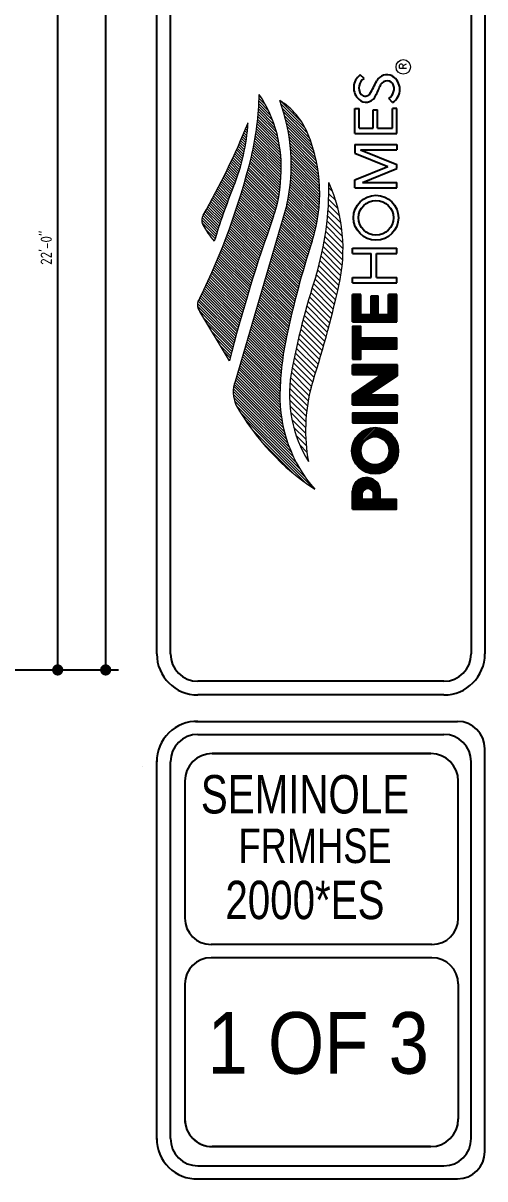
# Model space of a CAD drawing. Header units: inches. Extents: x 23 to 747, y 16 to 1065.
# Drawn here: x 602.8 to 747.1, y 18.3 to 379.6 of the extents above; entities that cross this region are included whole.
import ezdxf
from ezdxf.enums import TextEntityAlignment as Align

# ---------------------------------------------------------------- set-up
doc = ezdxf.new("R2010")
doc.units = ezdxf.units.IN
doc.header["$MEASUREMENT"] = 0
doc.linetypes.add('Solid', pattern=[0])
doc.linetypes.add('WIRE3', pattern=[0.59, 0.35, -0.12, 0, -0.12])
for name, color, linetype in [('BORDER', 5, 'Continuous'), ('DIM', 4, 'Continuous'), ('ELECTRICAL WIRING', 137, 'WIRE3')]:
    doc.layers.add(name, color=color, linetype=linetype)
for name, color, linetype, lineweight in [('DIMS', 137, 'Continuous', 15), ('L1', 251, 'Continuous', 13), ('logo', 7, 'Continuous', 20)]:
    doc.layers.add(name, color=color, linetype=linetype, lineweight=lineweight)
doc.styles.add('ARCH', font='ARCHITXT.SHX')
doc.styles.add('L80', font='simplex', dxfattribs={"height": 4})
doc.styles.add('SWIS72', font='swissel.ttf', dxfattribs={"height": 4.5})
doc.dimstyles.new('ARCHITECTURAL', dxfattribs={"dimtxt": 3.5, "dimasz": 3.5, "dimexe": 4, "dimexo": 2, "dimgap": 1.5, "dimtad": 1, "dimdec": 1, "dimzin": 3, "dimdsep": 46, "dimlunit": 4, "dimtxsty": 'ARCH', "dimblk": 'DOT', "dimcen": 0.0625, "dimadec": 0, "dimazin": 0, "dimtfac": 1, "dimtdec": 1, "dimtix": 1, "dimtofl": 0, "dimtmove": 1, "dimatfit": 2, "dimldrblk": 'DOTSMALL', "dimfxl": 1, "dimtolj": 1, "dimtzin": 0, "dimarcsym": 0})
pattern_1 = [(315, (-190.3039, -21.6261), (0.42943482, 0.42943482), [])]
pattern_2 = [(315, (-190.3039, -21.6261), (0.9132715, 0.9132715), [])]
pattern_3 = [(225, (-193.5133, -21.6261), (0.22831787, -0.22831787), [])]

# ---------------------------------------------------------------- blocks, each defined once
blk = doc.blocks.new('_Dot')
at = {"layer": 'DIMS', "color": 0, "lineweight": -2}
blk.add_line((-0.5, 0), (-1, 0), dxfattribs=at)
at = {"layer": 'DIMS', "color": 0, "const_width": 0.5}
blk.add_lwpolyline([(-0.25, 0, 1), (0.25, 0, 1)], format="xyb", close=True, dxfattribs=at)
blk = doc.blocks.new('*D267')
at = {"layer": 'Defpoints', "color": 0, "linetype": 'Solid', "transparency": 16777216}
for p in [(558.57, 441.38), (613.57, 441.38), (562.57, 177.38)]:
    blk.add_point(p, dxfattribs=at)
at = {"layer": 'DIMS', "color": 0, "linetype": 'Solid', "lineweight": -2, "transparency": 16777216}
for p, q in [((560.57, 441.38), (617.57, 441.38)), ((613.57, 180.88), (613.57, 437.88)), ((564.57, 177.38), (617.57, 177.38))]:
    blk.add_line(p, q, dxfattribs=at)
at = {"layer": 'DIMS', "color": 0, "linetype": 'Solid', "lineweight": -2, "transparency": 16777216, "xscale": 3.5, "yscale": 3.5, "zscale": 3.5}
for p, rotation in [((613.57, 441.38), 90), ((613.57, 177.38), 270)]:
    blk.add_blockref('_Dot', p, dxfattribs=dict(at, rotation=rotation))
at = {"layer": 'DIMS', "color": 0, "linetype": 'Solid', "transparency": 16777216, "insert": (609.99, 309.38), "char_height": 3.5, "attachment_point": 5, "rotation": 90, "style": 'ARCH'}
blk.add_mtext('\\A1;22\'-0"', dxfattribs=at)
blk = doc.blocks.new('_DotSmall')
at = {"layer": 'DIMS', "color": 0, "const_width": 0.5}
blk.add_lwpolyline([(-0.0625, 0, 1), (0.0625, 0, 1)], format="xyb", close=True, dxfattribs=at)
blk = doc.blocks.new('*D272')
at = {"layer": 'Defpoints', "color": 0, "linetype": 'Solid', "transparency": 16777216}
for p in [(562.57, 929.38), (628.57, 929.38), (562.57, 177.38)]:
    blk.add_point(p, dxfattribs=at)
at = {"layer": 'DIMS', "color": 0, "linetype": 'Solid', "lineweight": -2, "transparency": 16777216}
for p, q in [((564.57, 929.38), (632.57, 929.38)), ((628.57, 180.88), (628.57, 925.88)), ((564.57, 177.38), (632.57, 177.38))]:
    blk.add_line(p, q, dxfattribs=at)
at = {"layer": 'DIMS', "color": 0, "linetype": 'Solid', "lineweight": -2, "transparency": 16777216, "xscale": 3.5, "yscale": 3.5, "zscale": 3.5}
for p, rotation in [((628.57, 929.38), 90), ((628.57, 177.38), 270)]:
    blk.add_blockref('_Dot', p, dxfattribs=dict(at, rotation=rotation))
at = {"layer": 'DIMS', "color": 0, "linetype": 'Solid', "transparency": 16777216, "insert": (624.99, 553.38), "char_height": 3.5, "attachment_point": 5, "rotation": 90, "style": 'ARCH'}
blk.add_mtext('\\A1;62\'-8"', dxfattribs=at)
blk = doc.blocks.new('*D596')
at = {"layer": 'Defpoints', "color": 0, "linetype": 'Solid', "transparency": 16777216}
for p in [(558.57, 441.38), (613.57, 441.38), (562.57, 177.38)]:
    blk.add_point(p, dxfattribs=at)
at = {"layer": 'DIMS', "color": 0, "linetype": 'Solid', "lineweight": -2, "transparency": 16777216}
for p, q in [((560.57, 441.38), (617.57, 441.38)), ((613.57, 180.88), (613.57, 437.88)), ((564.57, 177.38), (617.57, 177.38))]:
    blk.add_line(p, q, dxfattribs=at)
at = {"layer": 'DIMS', "color": 0, "linetype": 'Solid', "lineweight": -2, "transparency": 16777216, "xscale": 3.5, "yscale": 3.5, "zscale": 3.5}
for p, rotation in [((613.57, 441.38), 90), ((613.57, 177.38), 270)]:
    blk.add_blockref('_Dot', p, dxfattribs=dict(at, rotation=rotation))
at = {"layer": 'DIMS', "color": 0, "linetype": 'Solid', "transparency": 16777216, "insert": (609.99, 309.38), "char_height": 3.5, "attachment_point": 5, "rotation": 90, "style": 'ARCH'}
blk.add_mtext('\\A1;22\'-0"', dxfattribs=at)
blk = doc.blocks.new('*D601')
at = {"layer": 'Defpoints', "color": 0, "linetype": 'Solid', "transparency": 16777216}
for p in [(562.57, 929.38), (628.57, 929.38), (562.57, 177.38)]:
    blk.add_point(p, dxfattribs=at)
at = {"layer": 'DIMS', "color": 0, "linetype": 'Solid', "lineweight": -2, "transparency": 16777216}
for p, q in [((564.57, 929.38), (632.57, 929.38)), ((628.57, 180.88), (628.57, 925.88)), ((564.57, 177.38), (632.57, 177.38))]:
    blk.add_line(p, q, dxfattribs=at)
at = {"layer": 'DIMS', "color": 0, "linetype": 'Solid', "lineweight": -2, "transparency": 16777216, "xscale": 3.5, "yscale": 3.5, "zscale": 3.5}
for p, rotation in [((628.57, 929.38), 90), ((628.57, 177.38), 270)]:
    blk.add_blockref('_Dot', p, dxfattribs=dict(at, rotation=rotation))
at = {"layer": 'DIMS', "color": 0, "linetype": 'Solid', "transparency": 16777216, "insert": (624.99, 553.38), "char_height": 3.5, "attachment_point": 5, "rotation": 90, "style": 'ARCH'}
blk.add_mtext('\\A1;62\'-8"', dxfattribs=at)

msp = doc.modelspace()

# ---------------------------------------------------------------- hatches: boundary and pattern name
at = {"layer": 'logo', "linetype": 'Continuous'}
h = msp.add_hatch(dxfattribs=at)
h.set_pattern_fill('ANSI31', color=1, scale=4.8585, angle=270, style=0)
h.set_pattern_definition(pattern_1)
h.paths.add_polyline_path([(659.03, 319.51, 0.224336), (658.85, 316.79, 0.060084), (662.52, 311.39, -0.023094), (668.56, 328.52, 0.083261), (673.06, 348.46, -0.034658)], flags=17)
h.paths.add_polyline_path([(674.15, 337.89, -0.053008), (658, 293.61, 0.356075), (657.97, 289.46), (667.24, 274.05, -0.023547), (681.07, 319.22, 0.079421), (683.3, 331.46, 0.170153), (676.59, 357.34, -0.049101)])
h.paths.add_polyline_path([(685.22, 322.77), (669.05, 267.6, 0.200045), (669.3, 260.29, 0.119213), (693.99, 233.85, -0.189241), (683.05, 263.95, -0.045795), (685.11, 281.51, -0.026285), (693.1, 311.44, 0.177839), (691.81, 345.01, 0.157521), (683, 355.41, -0.14198)])
h = msp.add_hatch(dxfattribs=at)
h.set_pattern_fill('ANSI31', color=1, scale=4.8585, angle=270, style=0)
h.set_pattern_definition(pattern_1)
h.paths.add_polyline_path([(659.03, 319.51, 0.224336), (658.85, 316.79, 0.060084), (662.52, 311.39, -0.023094), (668.56, 328.52, 0.083261), (673.06, 348.46, -0.034658)], flags=17)
h.paths.add_polyline_path([(674.15, 337.89, -0.053008), (658, 293.61, 0.356075), (657.97, 289.46), (667.24, 274.05, -0.023547), (681.07, 319.22, 0.079421), (683.3, 331.46, 0.170153), (676.59, 357.34, -0.049101)])
h.paths.add_polyline_path([(685.22, 322.77), (669.05, 267.6, 0.200045), (669.3, 260.29, 0.119213), (693.99, 233.85, -0.189241), (683.05, 263.95, -0.045795), (685.11, 281.51, -0.026285), (693.1, 311.44, 0.177839), (691.81, 345.01, 0.157521), (683, 355.41, -0.14198)])
h = msp.add_hatch(dxfattribs=at)
h.set_pattern_fill('ANSI31', color=1, scale=10.332487, angle=270, style=0)
h.set_pattern_definition(pattern_2)
h.paths.add_polyline_path([(694.38, 300.68, 0.035084), (686.54, 269.92, 0.179385), (691.93, 242.52, -0.108158), (692.78, 265.66, 0.020539), (701.48, 297.45, 0.162308), (698.38, 329.75, -0.074515)])
h = msp.add_hatch(dxfattribs=at)
h.set_pattern_fill('ANSI31', color=1, scale=10.332487, angle=270, style=0)
h.set_pattern_definition(pattern_2)
h.paths.add_polyline_path([(694.38, 300.68, 0.035084), (686.54, 269.92, 0.179385), (691.93, 242.52, -0.108158), (692.78, 265.66, 0.020539), (701.48, 297.45, 0.162308), (698.38, 329.75, -0.074515)])
h = msp.add_hatch(dxfattribs=at)
h.set_pattern_fill('ANSI31', color=1, scale=2.583122, angle=180, style=0)
h.set_pattern_definition(pattern_3)
h.paths.add_polyline_path([(705.7, 232.94), (705.7, 227.6), (719.49, 227.6), (719.49, 230.65), (714.44, 230.65), (714.44, 233.78, 0.937955)])
h.paths.add_polyline_path([(708.72, 230.65), (708.72, 232.83, -0.686175), (712.34, 232.83), (712.34, 230.65)], flags=16)
h.paths.add_polyline_path([(712.79, 238.66, 1), (712.79, 253.13, 1)])
h.paths.add_polyline_path([(712.79, 250.33, -1), (712.79, 241.47, -1)], flags=16)
h.paths.add_polyline_path([(705.7, 257.66), (705.7, 254.64), (719.73, 254.64), (719.73, 257.66)])
h.paths.add_polyline_path([(705.7, 272.72), (705.7, 269.7), (714.91, 269.7), (705.7, 263.5), (705.7, 260.23), (719.77, 260.23), (719.77, 263.29), (710.75, 263.29), (719.77, 269.37), (719.77, 272.72)])
h.paths.add_polyline_path([(708.31, 281.13), (708.31, 284.78), (705.7, 284.78), (705.7, 274.52), (708.31, 274.52), (708.31, 277.79), (719.63, 277.79), (719.63, 281.13)])
h.paths.add_polyline_path([(717.01, 294.81), (717.01, 288.55), (713.75, 288.55), (713.75, 294.38), (711.6, 294.38), (711.6, 288.55), (708.32, 288.55), (708.32, 294.81), (705.7, 294.81), (705.7, 286.26), (719.63, 286.26), (719.63, 294.81)])
h = msp.add_hatch(dxfattribs=at)
h.set_pattern_fill('ANSI31', color=1, scale=2.583122, angle=180, style=0)
h.set_pattern_definition(pattern_3)
h.paths.add_polyline_path([(705.7, 232.94), (705.7, 227.6), (719.49, 227.6), (719.49, 230.65), (714.44, 230.65), (714.44, 233.78, 0.937955)])
h.paths.add_polyline_path([(708.72, 230.65), (708.72, 232.83, -0.686175), (712.34, 232.83), (712.34, 230.65)], flags=16)
h.paths.add_polyline_path([(712.79, 238.66, 1), (712.79, 253.13, 1)])
h.paths.add_polyline_path([(712.79, 250.33, -1), (712.79, 241.47, -1)], flags=16)
h.paths.add_polyline_path([(705.7, 257.66), (705.7, 254.64), (719.73, 254.64), (719.73, 257.66)])
h.paths.add_polyline_path([(705.7, 272.72), (705.7, 269.7), (714.91, 269.7), (705.7, 263.5), (705.7, 260.23), (719.77, 260.23), (719.77, 263.29), (710.75, 263.29), (719.77, 269.37), (719.77, 272.72)])
h.paths.add_polyline_path([(708.31, 281.13), (708.31, 284.78), (705.7, 284.78), (705.7, 274.52), (708.31, 274.52), (708.31, 277.79), (719.63, 277.79), (719.63, 281.13)])
h.paths.add_polyline_path([(717.01, 294.81), (717.01, 288.55), (713.75, 288.55), (713.75, 294.38), (711.6, 294.38), (711.6, 288.55), (708.32, 288.55), (708.32, 294.81), (705.7, 294.81), (705.7, 286.26), (719.63, 286.26), (719.63, 294.81)])

# ---------------------------------------------------------------- linework, layer by layer
at = {"color": 2}
for p, q in [((648.84, 182.39, -0.03), (648.84, 647.37, -0.03)), ((648.84, 182.39, -0.03), (648.84, 647.37, -0.03)), ((742.85, 647.37, -0.03), (742.85, 182.39, -0.03)), ((742.85, 647.37, -0.03), (742.85, 182.39, -0.03)), ((734.29, 173.83, -0.03), (657.4, 173.83, -0.03)), ((734.29, 173.83, -0.03), (657.4, 173.83, -0.03)), ((657.4, 157.21, -0.03), (734.29, 157.21, -0.03)), ((657.4, 157.21, -0.03), (734.29, 157.21, -0.03)), ((648.84, 30.89, -0.03), (648.84, 148.66, -0.03)), ((648.84, 30.89, -0.03), (648.84, 148.66, -0.03)), ((742.85, 30.89, -0.03), (742.85, 148.66, -0.03)), ((742.85, 30.89, -0.03), (742.85, 148.66, -0.03)), ((657.4, 22.33, -0.03), (734.29, 22.33, -0.03)), ((657.4, 22.33, -0.03), (734.29, 22.33, -0.03))]:
    msp.add_line(p, q, dxfattribs=at)
at = {"color": 1}
for p, q in [((730.25, 151.2, -0.03), (661.88, 151.2, -0.03)), ((661.88, 151.2, -0.03), (730.25, 151.2, -0.03)), ((730.25, 151.2, -0.03), (661.88, 151.2, -0.03)), ((661.88, 151.2, -0.03), (730.25, 151.2, -0.03)), ((653.33, 142.65, -0.03), (653.33, 99.75, -0.03)), ((653.33, 142.65, -0.03), (653.33, 99.75, -0.03)), ((738.81, 99.75, -0.03), (738.81, 142.65, -0.03)), ((738.81, 99.75, -0.03), (738.81, 142.65, -0.03)), ((730.59, 91.53, -0.03), (661.55, 91.53, -0.03)), ((730.59, 91.53, -0.03), (661.55, 91.53, -0.03)), ((730.59, 87.41, -0.03), (661.55, 87.41, -0.03)), ((730.59, 87.41, -0.03), (661.55, 87.41, -0.03)), ((653.33, 79.19, -0.03), (653.33, 36.9, -0.03)), ((653.33, 79.19, -0.03), (653.33, 36.9, -0.03)), ((738.81, 79.21, -0.03), (738.81, 36.9, -0.03)), ((738.81, 79.21, -0.03), (738.81, 36.9, -0.03)), ((738.81, 46.29, -0.03), (738.81, 36.98, -0.03)), ((738.81, 46.29, -0.03), (738.81, 36.98, -0.03)), ((661.88, 28.34, -0.03), (730.25, 28.34, -0.03)), ((730.17, 28.34, -0.03), (661.88, 28.34, -0.03)), ((661.88, 28.34, -0.03), (730.25, 28.34, -0.03)), ((730.17, 28.34, -0.03), (661.88, 28.34, -0.03))]:
    msp.add_line(p, q, dxfattribs=at)
at = {"color": 2}
for centre, start, end in [((657.4, 182.39, -0.03), 180, 270), ((657.4, 182.39, -0.03), 180, 270), ((734.29, 182.39, -0.03), 270, 0), ((734.29, 182.39, -0.03), 270, 0), ((657.4, 148.66, -0.03), 90, 180), ((657.4, 148.66, -0.03), 90, 180), ((734.29, 148.66, -0.03), 0, 90), ((734.29, 148.66, -0.03), 0, 90), ((657.4, 30.89, -0.03), 180, 270), ((657.4, 30.89, -0.03), 180, 270), ((734.29, 30.89, -0.03), 270, 0), ((734.29, 30.89, -0.03), 270, 0)]:
    msp.add_arc(centre, 8.56, start, end, dxfattribs=at)
at = {"color": 1}
for centre, radius, start, end in [((661.88, 142.65, -0.03), 8.56, 90, 180), ((661.88, 142.65, -0.03), 8.56, 90, 180), ((661.88, 142.65, -0.03), 8.56, 90, 180), ((661.88, 142.65, -0.03), 8.56, 90, 180), ((661.88, 142.65, -0.03), 8.56, 90, 180), ((661.88, 142.65, -0.03), 8.56, 90, 180), ((730.25, 142.65, -0.03), 8.56, 0, 90), ((730.25, 142.65, -0.03), 8.56, 0, 90), ((730.25, 142.65, -0.03), 8.56, 0, 90), ((730.25, 142.65, -0.03), 8.56, 0, 90), ((661.55, 99.75, -0.03), 8.22, 180, 270), ((661.55, 99.75, -0.03), 8.22, 180, 270), ((730.59, 99.75, -0.03), 8.22, 270, 0), ((730.59, 99.75, -0.03), 8.22, 270, 0), ((661.55, 79.19, -0.03), 8.22, 90, 180), ((661.55, 79.19, -0.03), 8.22, 90.0004, 179.9991), ((661.55, 79.19, -0.03), 8.22, 90, 180), ((661.55, 79.19, -0.03), 8.22, 90.0004, 179.9991), ((730.59, 79.19, -0.03), 8.22, 0, 90), ((730.59, 79.19, -0.03), 8.22, 0, 90), ((661.88, 36.9, -0.03), 8.56, 180, 270), ((661.88, 36.9, -0.03), 8.56, 180, 270.0007), ((661.88, 36.9, -0.03), 8.56, 180, 270), ((661.88, 36.9, -0.03), 8.56, 180, 270.0007), ((730.17, 36.98, -0.03), 8.64, 270, 0), ((730.17, 36.98, -0.03), 8.64, 270, 0), ((730.25, 36.9, -0.03), 8.56, 270, 0), ((730.25, 36.9, -0.03), 8.56, 270, 0)]:
    msp.add_arc(centre, radius, start, end, dxfattribs=at)
at = {"layer": 'BORDER'}
for p, q in [((644.56, 182.39, -0.03), (644.56, 647.37, -0.03)), ((644.56, 182.39, -0.03), (644.56, 647.37, -0.03)), ((747.13, 647.37, -0.03), (747.13, 182.39, -0.03)), ((747.13, 647.37, -0.03), (747.13, 182.39, -0.03)), ((734.29, 169.55, -0.03), (657.4, 169.55, -0.03)), ((734.29, 169.55, -0.03), (657.4, 169.55, -0.03)), ((656.7, 161.28, -0.03), (738.57, 161.28, -0.03)), ((656.7, 161.28, -0.03), (738.57, 161.28, -0.03)), ((747.13, 26.82, -0.03), (747.13, 152.73, -0.03)), ((747.13, 26.82, -0.03), (747.13, 152.73, -0.03)), ((644.56, 30.6, -0.03), (644.56, 148.95, -0.03)), ((644.56, 30.6, -0.03), (644.56, 148.95, -0.03)), ((747.13, 26.82, -0.03), (747.13, 141.54, -0.03)), ((747.13, 26.82, -0.03), (747.13, 141.54, -0.03)), ((656.7, 18.26, -0.03), (738.57, 18.26, -0.03)), ((656.7, 18.26, -0.03), (738.57, 18.26, -0.03))]:
    msp.add_line(p, q, dxfattribs=at)
for centre, radius, start, end in [((657.4, 182.39, -0.03), 12.84, 180, 270), ((657.4, 182.39, -0.03), 12.84, 180, 270), ((734.29, 182.39, -0.03), 12.84, 270, 0), ((734.29, 182.39, -0.03), 12.84, 270, 0), ((657.05, 148.8, -0.03), 12.49, 88.3957, 180.6644), ((657.05, 148.8, -0.03), 12.49, 88.3957, 180.6644), ((738.57, 152.73, -0.03), 8.56, 0, 90), ((738.57, 152.73, -0.03), 8.56, 0, 90), ((657.05, 30.74, -0.03), 12.49, 179.3356, 271.6043), ((657.05, 30.74, -0.03), 12.49, 179.3356, 271.6043), ((738.57, 26.82, -0.03), 8.56, 270, 0), ((738.57, 26.82, -0.03), 8.56, 270, 0)]:
    msp.add_arc(centre, radius, start, end, dxfattribs=at)
at = {"layer": 'ELECTRICAL WIRING', "color": 0, "linetype": 'Continuous'}
for p, q in [((709.35, 362.34, -0.03), (708.16, 363.4, -0.03)), ((709.35, 362.34, -0.03), (708.16, 363.4, -0.03)), ((718.24, 354.75, -0.03), (717.05, 356.01, -0.03)), ((718.24, 354.75, -0.03), (717.05, 356.01, -0.03)), ((706.44, 345.11, -0.03), (706.44, 352.92, -0.03)), ((706.44, 352.92, -0.03), (707.84, 352.92, -0.03)), ((706.44, 345.11, -0.03), (706.44, 352.92, -0.03)), ((706.44, 352.92, -0.03), (707.84, 352.92, -0.03)), ((707.84, 346.78, -0.03), (707.84, 352.92, -0.03)), ((707.84, 346.78, -0.03), (707.84, 352.92, -0.03)), ((712.18, 346.78, -0.03), (712.18, 352.47, -0.03)), ((712.18, 352.47, -0.03), (713.58, 352.47, -0.03)), ((712.18, 346.78, -0.03), (712.18, 352.47, -0.03)), ((712.18, 352.47, -0.03), (713.58, 352.47, -0.03)), ((713.58, 346.78, -0.03), (713.58, 352.47, -0.03)), ((713.58, 346.78, -0.03), (713.58, 352.47, -0.03)), ((718.23, 346.78, -0.03), (718.23, 352.92, -0.03)), ((719.63, 352.92, -0.03), (718.23, 352.92, -0.03)), ((718.23, 346.78, -0.03), (718.23, 352.92, -0.03)), ((719.63, 352.92, -0.03), (718.23, 352.92, -0.03)), ((719.63, 345.11, -0.03), (719.63, 352.92, -0.03)), ((719.63, 345.11, -0.03), (719.63, 352.92, -0.03)), ((706.44, 345.11, -0.03), (719.63, 345.11, -0.03)), ((706.44, 345.11, -0.03), (719.63, 345.11, -0.03)), ((707.84, 346.78, -0.03), (712.18, 346.78, -0.03)), ((707.84, 346.78, -0.03), (712.18, 346.78, -0.03)), ((713.58, 346.78, -0.03), (718.23, 346.78, -0.03)), ((713.58, 346.78, -0.03), (718.23, 346.78, -0.03)), ((719.63, 345.11, -0.03), (719.63, 346.78, -0.03)), ((719.63, 345.11, -0.03), (719.63, 346.78, -0.03)), ((706.44, 341.65, -0.03), (719.63, 341.65, -0.03)), ((706.44, 341.65, -0.03), (706.44, 338.91, -0.03)), ((706.44, 341.65, -0.03), (719.63, 341.65, -0.03)), ((706.44, 341.65, -0.03), (706.44, 338.91, -0.03)), ((708.19, 339.98, -0.03), (719.63, 335.36, -0.03)), ((708.19, 339.98, -0.03), (719.63, 339.98, -0.03)), ((708.19, 339.98, -0.03), (719.63, 335.36, -0.03)), ((708.19, 339.98, -0.03), (719.63, 339.98, -0.03)), ((719.63, 341.65, -0.03), (719.63, 339.98, -0.03)), ((719.63, 341.65, -0.03), (719.63, 339.98, -0.03)), ((706.44, 338.91, -0.03), (716.74, 334.75, -0.03)), ((706.44, 338.91, -0.03), (716.74, 334.75, -0.03)), ((706.44, 330.58, -0.03), (716.74, 334.75, -0.03)), ((706.44, 330.58, -0.03), (716.74, 334.75, -0.03)), ((708.88, 329.79, -0.03), (719.63, 334.14, -0.03)), ((708.88, 329.79, -0.03), (719.63, 334.14, -0.03)), ((719.63, 334.14, -0.03), (719.63, 335.36, -0.03)), ((719.63, 334.14, -0.03), (719.63, 335.36, -0.03)), ((706.44, 328.12, -0.03), (706.44, 330.58, -0.03)), ((706.44, 328.12, -0.03), (706.44, 330.58, -0.03)), ((708.88, 329.79, -0.03), (719.63, 329.79, -0.03)), ((708.88, 329.79, -0.03), (719.63, 329.79, -0.03)), ((719.63, 328.12, -0.03), (719.63, 329.79, -0.03)), ((719.63, 328.12, -0.03), (719.63, 329.79, -0.03)), ((706.44, 328.12, -0.03), (719.63, 328.12, -0.03)), ((706.44, 328.12, -0.03), (719.63, 328.12, -0.03)), ((705.7, 307.59, -0.03), (705.7, 309.26, -0.03)), ((705.7, 309.26, -0.03), (719.63, 309.26, -0.03)), ((705.7, 307.59, -0.03), (705.7, 309.26, -0.03)), ((705.7, 309.26, -0.03), (719.63, 309.26, -0.03)), ((705.7, 307.59, -0.03), (711.6, 307.59, -0.03)), ((705.7, 307.59, -0.03), (711.6, 307.59, -0.03)), ((711.6, 300.08, -0.03), (711.6, 307.59, -0.03)), ((711.6, 300.08, -0.03), (711.6, 307.59, -0.03)), ((713.28, 307.59, -0.03), (719.63, 307.59, -0.03)), ((713.28, 300.08, -0.03), (713.28, 307.59, -0.03)), ((713.28, 307.59, -0.03), (719.63, 307.59, -0.03)), ((713.28, 300.08, -0.03), (713.28, 307.59, -0.03)), ((719.63, 307.59, -0.03), (719.63, 309.26, -0.03)), ((719.63, 307.59, -0.03), (719.63, 309.26, -0.03)), ((705.7, 298.4, -0.03), (705.7, 300.08, -0.03)), ((705.7, 300.08, -0.03), (711.6, 300.08, -0.03)), ((705.7, 298.4, -0.03), (705.7, 300.08, -0.03)), ((705.7, 300.08, -0.03), (711.6, 300.08, -0.03)), ((713.28, 300.08, -0.03), (719.63, 300.08, -0.03)), ((713.28, 300.08, -0.03), (719.63, 300.08, -0.03)), ((719.63, 298.4, -0.03), (719.63, 300.08, -0.03)), ((719.63, 298.4, -0.03), (719.63, 300.08, -0.03)), ((705.7, 298.4, -0.03), (719.63, 298.4, -0.03)), ((705.7, 298.4, -0.03), (719.63, 298.4, -0.03)), ((705.7, 286.26, -0.03), (705.7, 294.81, -0.03)), ((708.32, 294.81, -0.03), (705.7, 294.81, -0.03)), ((705.7, 286.26, -0.03), (705.7, 294.81, -0.03)), ((708.32, 294.81, -0.03), (705.7, 294.81, -0.03)), ((708.32, 288.55, -0.03), (708.32, 294.81, -0.03)), ((708.32, 288.55, -0.03), (708.32, 294.81, -0.03)), ((711.6, 294.38, -0.03), (713.75, 294.38, -0.03)), ((711.6, 288.55, -0.03), (711.6, 294.38, -0.03)), ((711.6, 294.38, -0.03), (713.75, 294.38, -0.03)), ((711.6, 288.55, -0.03), (711.6, 294.38, -0.03)), ((713.75, 288.55, -0.03), (713.75, 294.38, -0.03)), ((713.75, 288.55, -0.03), (713.75, 294.38, -0.03)), ((719.63, 294.81, -0.03), (717.01, 294.81, -0.03)), ((717.01, 288.55, -0.03), (717.01, 294.81, -0.03)), ((719.63, 294.81, -0.03), (717.01, 294.81, -0.03)), ((717.01, 288.55, -0.03), (717.01, 294.81, -0.03)), ((719.63, 286.26, -0.03), (719.63, 294.81, -0.03)), ((719.63, 286.26, -0.03), (719.63, 294.81, -0.03)), ((705.7, 286.26, -0.03), (719.63, 286.26, -0.03)), ((705.7, 286.26, -0.03), (719.63, 286.26, -0.03)), ((708.32, 288.55, -0.03), (711.6, 288.55, -0.03)), ((708.32, 288.55, -0.03), (711.6, 288.55, -0.03)), ((713.75, 288.55, -0.03), (717.01, 288.55, -0.03)), ((713.75, 288.55, -0.03), (717.01, 288.55, -0.03)), ((719.77, 272.72, -0.03), (705.7, 272.72, -0.03)), ((705.7, 269.7, -0.03), (705.7, 272.72, -0.03)), ((719.77, 272.72, -0.03), (705.7, 272.72, -0.03)), ((705.7, 269.7, -0.03), (705.7, 272.72, -0.03)), ((719.77, 269.37, -0.03), (719.77, 272.72, -0.03)), ((719.77, 269.37, -0.03), (719.77, 272.72, -0.03)), ((705.7, 269.7, -0.03), (714.91, 269.7, -0.03)), ((705.7, 263.5, -0.03), (714.91, 269.7, -0.03)), ((705.7, 269.7, -0.03), (714.91, 269.7, -0.03)), ((705.7, 263.5, -0.03), (714.91, 269.7, -0.03)), ((710.75, 263.29, -0.03), (719.77, 269.37, -0.03)), ((710.75, 263.29, -0.03), (719.77, 269.37, -0.03)), ((705.7, 260.23, -0.03), (705.7, 263.5, -0.03)), ((705.7, 260.23, -0.03), (705.7, 263.5, -0.03)), ((705.7, 260.23, -0.03), (719.77, 260.23, -0.03)), ((705.7, 260.23, -0.03), (719.77, 260.23, -0.03)), ((719.77, 263.29, -0.03), (710.75, 263.29, -0.03)), ((719.77, 263.29, -0.03), (710.75, 263.29, -0.03)), ((719.77, 260.23, -0.03), (719.77, 263.29, -0.03)), ((719.77, 260.23, -0.03), (719.77, 263.29, -0.03)), ((708.72, 230.65, -0.03), (708.72, 232.83, -0.03)), ((708.72, 230.65, -0.03), (708.72, 232.83, -0.03)), ((712.34, 230.65, -0.03), (712.34, 232.83, -0.03)), ((712.34, 230.65, -0.03), (712.34, 232.83, -0.03)), ((712.34, 230.65, -0.03), (708.72, 230.65, -0.03)), ((712.34, 230.65, -0.03), (708.72, 230.65, -0.03))]:
    msp.add_line(p, q, dxfattribs=at)
at = {"layer": 'ELECTRICAL WIRING', "color": 0, "linetype": 'Continuous', "elevation": -0.03}
for points in [[(705.7, 274.52), (708.31, 274.52), (708.31, 277.79), (719.63, 277.79), (719.63, 281.13), (708.31, 281.13), (708.31, 284.78), (705.7, 284.78), (705.7, 274.52)], [(705.7, 274.52), (708.31, 274.52), (708.31, 277.79), (719.63, 277.79), (719.63, 281.13), (708.31, 281.13), (708.31, 284.78), (705.7, 284.78), (705.7, 274.52)], [(705.7, 254.64), (719.73, 254.64), (719.73, 257.66), (705.7, 257.66), (705.7, 254.64)], [(705.7, 254.64), (719.73, 254.64), (719.73, 257.66), (705.7, 257.66), (705.7, 254.64)]]:
    msp.add_lwpolyline(points, close=True, dxfattribs=at)
for points in [[(705.7, 227.6), (719.49, 227.6), (719.49, 230.65), (714.44, 230.65), (714.44, 233.78)], [(705.7, 227.6), (719.49, 227.6), (719.49, 230.65), (714.44, 230.65), (714.44, 233.78)], [(705.7, 227.6), (705.7, 233.22)], [(705.7, 227.6), (705.7, 233.22)]]:
    msp.add_lwpolyline(points, dxfattribs=at)
at = {"layer": 'ELECTRICAL WIRING', "color": 0, "linetype": 'Continuous'}
for centre, radius in [((713.08, 318.75, -0.03), 7.02), ((713.08, 318.75, -0.03), 7.02), ((713.08, 318.75, -0.03), 5.44), ((713.08, 318.75, -0.03), 5.44), ((712.79, 245.9, -0.03), 7.23), ((712.79, 245.9, -0.03), 7.23), ((712.79, 245.9, -0.03), 4.43), ((712.79, 245.9, -0.03), 4.43)]:
    msp.add_circle(centre, radius, dxfattribs=at)
for centre, radius, start, end in [((711.01, 359.41, -0.03), 4.9, 125.4672, 228.8478), ((711.01, 359.41, -0.03), 4.9, 125.4672, 228.8478), ((711.13, 359.44, -0.03), 3.4, 121.5016, 218.0754), ((711.13, 359.44, -0.03), 3.4, 121.5016, 218.0754), ((681, 376.1, -0.03), 35.43, 328.3994, 335.7281), ((681, 376.1, -0.03), 35.43, 328.3994, 335.7281), ((716.52, 359.84, -0.03), 3.64, 62.7913, 152.2382), ((716.52, 359.84, -0.03), 3.64, 62.7913, 152.2382), ((716.59, 359.15, -0.03), 2.4, 42.4123, 164.5072), ((716.59, 359.15, -0.03), 2.4, 42.4123, 164.5072), ((715.66, 358.89, -0.03), 4.88, 301.9854, 58.8613), ((715.66, 358.89, -0.03), 4.88, 301.9854, 58.8613), ((699.99, 364.43, -0.03), 15.01, 327.8507, 342.0204), ((699.99, 364.43, -0.03), 15.01, 327.8507, 342.0204), ((715, 359.14, -0.03), 3.74, 303.2026, 25.9314), ((715, 359.14, -0.03), 3.74, 303.2026, 25.9314), ((709.93, 358.18, -0.03), 3.27, 228.8478, 327.8507), ((709.93, 358.18, -0.03), 3.27, 228.8478, 327.8507), ((709.74, 358.51, -0.03), 1.74, 222.103, 325.6883), ((709.74, 358.51, -0.03), 1.74, 222.103, 325.6883), ((710.09, 233.08, -0.03), 4.4, 9.1539, 178.181), ((710.09, 233.08, -0.03), 4.4, 9.1539, 178.181), ((710.53, 232.13, -0.03), 1.94, 21.0861, 158.9139), ((710.53, 232.13, -0.03), 1.94, 21.0861, 158.9139)]:
    msp.add_arc(centre, radius, start, end, dxfattribs=at)
at = {"layer": 'L1'}
msp.add_line((640.03, 147.17), (640.03, 147.17), dxfattribs=at)
msp.add_line((640.03, 147.17), (640.03, 147.17), dxfattribs=at)
msp.add_line((640.03, 147.17), (640.03, 147.17), dxfattribs=at)
msp.add_line((640.03, 147.17), (640.03, 147.17), dxfattribs=at)
at = {"layer": 'logo', "color": 1, "linetype": 'Continuous'}
for p, q in [((685.22, 322.77, -0.03), (669.05, 267.6, -0.03)), ((685.22, 322.77, -0.03), (669.05, 267.6, -0.03)), ((667.24, 274.05, -0.03), (657.97, 289.46, -0.03)), ((667.24, 274.05, -0.03), (657.97, 289.46, -0.03))]:
    msp.add_line(p, q, dxfattribs=at)
msp.add_circle((721.61, 365.93, -0.03), 2.27, dxfattribs=at)
msp.add_circle((721.61, 365.93, -0.03), 2.27, dxfattribs=at)
for centre, radius, start, end in [((576.61, 360.01, -0.03), 100.02, 347.223, 358.4671), ((576.61, 360.01, -0.03), 100.02, 347.223, 358.4671), ((643.03, 334.84, -0.03), 40.41, 355.2127, 33.839), ((643.03, 334.84, -0.03), 40.41, 355.2127, 33.839), ((627.8, 335.26, -0.03), 58.77, 347.7291, 20.0524), ((671.31, 336.57, -0.03), 22.17, 22.369, 58.176), ((627.8, 335.26, -0.03), 58.77, 347.7291, 20.0524), ((671.31, 336.57, -0.03), 22.17, 22.369, 58.176), ((457.51, 435.12, -0.03), 232.33, 330.1787, 338.0965), ((457.51, 435.12, -0.03), 232.33, 330.1787, 338.0965), ((611.37, 351.92, -0.03), 61.79, 337.7523, 356.7904), ((611.37, 351.92, -0.03), 61.79, 337.7523, 356.7904), ((646.76, 326.47, -0.03), 48.72, 342.0329, 22.369), ((646.76, 326.47, -0.03), 48.72, 342.0329, 22.369), ((457.8, 391.73, -0.03), 222.95, 333.888, 346.025), ((457.8, 391.73, -0.03), 222.95, 333.888, 346.025), ((643.88, 332.3, -0.03), 39.43, 340.6212, 358.785), ((643.88, 332.3, -0.03), 39.43, 340.6212, 358.785), ((599.41, 328.55, -0.03), 98.97, 343.6466, 0.6927), ((599.41, 328.55, -0.03), 98.97, 343.6466, 0.6927), ((651.49, 308.94, -0.03), 51.29, 347.0521, 23.9287), ((651.49, 308.94, -0.03), 51.29, 347.0521, 23.9287), ((850.86, 254.61, -0.03), 196.71, 157.9297, 163.2214), ((850.86, 254.61, -0.03), 196.71, 157.9297, 163.2214), ((661.81, 317.96, -0.03), 3.19, 149.3606, 201.5512), ((661.81, 317.96, -0.03), 3.19, 149.3606, 201.5512), ((1153.43, 149.88, -0.03), 501.79, 160.2778, 165.6733), ((1153.43, 149.88, -0.03), 501.79, 160.2778, 165.6733), ((683.08, 329.32, -0.03), 27.28, 207.3364, 221.0901), ((683.08, 329.32, -0.03), 27.28, 207.3364, 221.0901), ((973.63, 220.47, -0.03), 294.91, 162.0329, 168.0555), ((973.63, 220.47, -0.03), 294.91, 162.0329, 168.0555), ((909.38, 229.54, -0.03), 226.47, 161.6913, 169.7287), ((909.38, 229.54, -0.03), 226.47, 161.6913, 169.7287), ((310.41, 387.36, -0.03), 401.27, 342.3455, 347.0521), ((310.41, 387.36, -0.03), 401.27, 342.3455, 347.0521), ((660.52, 291.52, -0.03), 3.28, 140.3904, 218.7885), ((660.52, 291.52, -0.03), 3.28, 140.3904, 218.7885), ((779.71, 261.5, -0.03), 96.7, 168.0555, 178.5438), ((779.71, 261.5, -0.03), 96.7, 168.0555, 178.5438), ((677.95, 264.24, -0.03), 9.51, 159.2972, 204.5468), ((677.95, 264.24, -0.03), 9.51, 159.2972, 204.5468), ((726.2, 263.49, -0.03), 40.17, 170.7867, 211.4662), ((726.2, 263.49, -0.03), 40.17, 170.7867, 211.4662), ((726.86, 262.84, -0.03), 43.83, 178.5438, 221.4078), ((726.86, 262.84, -0.03), 43.83, 178.5438, 221.4078), ((745.22, 252.15, -0.03), 54.15, 165.5478, 190.2398), ((745.22, 252.15, -0.03), 54.15, 165.5478, 190.2398), ((736.3, 298.11, -0.03), 76.94, 209.4424, 236.6356), ((736.3, 298.11, -0.03), 76.94, 209.4424, 236.6356)]:
    msp.add_arc(centre, radius, start, end, dxfattribs=at)

# ---------------------------------------------------------------- texts
at = {"layer": 'DIM', "style": 'L80'}
msp.add_text('R', height=2.23, rotation=90, dxfattribs=at).set_placement((722.66, 365.17, -0.03))
msp.add_text('R', height=2.23, rotation=90, dxfattribs=at).set_placement((722.66, 365.17, -0.03))
at = {"layer": 'DIM', "style": 'SWIS72', "width": 0.751582}
for s, p in [('SEMINOLE', (658.33, 132.51, -0.03)), ('SEMINOLE', (658.33, 132.51, -0.03)), ('2000*ES', (666, 99.46, -0.03)), ('2000*ES', (666, 99.46, -0.03))]:
    msp.add_text(s, height=12, dxfattribs=at).set_placement(p)
msp.add_text('FRMHSE', height=10.8, dxfattribs=at).set_placement((694.04, 117, 0), align=Align.CENTER)
msp.add_text('FRMHSE', height=10.8, dxfattribs=at).set_placement((694.04, 117, 0), align=Align.CENTER)
msp.add_text('1 OF 3', height=19.257, dxfattribs=at).set_placement((660.41, 51.14, -0.03), (729.65, 51.14, -0.03), align=Align.FIT)
msp.add_text('1 OF 3', height=19.257, dxfattribs=at).set_placement((660.41, 51.14, -0.03), (729.65, 51.14, -0.03), align=Align.FIT)

# ---------------------------------------------------------------- dimensions: what is measured, and where the dimension line sits
at = {"layer": 'DIMS', "linetype": 'Solid'}
for base, p2, picture, middle in [((628.57, 929.38), (562.57, 929.38), '*D272', (624.99, 553.38)), ((628.57, 929.38), (562.57, 929.38), '*D601', (624.99, 553.38)), ((613.57, 441.38), (558.57, 441.38), '*D267', (609.99, 309.38)), ((613.57, 441.38), (558.57, 441.38), '*D596', (609.99, 309.38))]:
    dim = msp.add_linear_dim(base=base, p1=(562.57, 177.38), p2=p2, angle=90, dimstyle='ARCHITECTURAL', dxfattribs=at)
    dim.commit()
    dim.dimension.update_dxf_attribs({"geometry": picture, "text_midpoint": middle})

doc.saveas('drawing.dxf')
